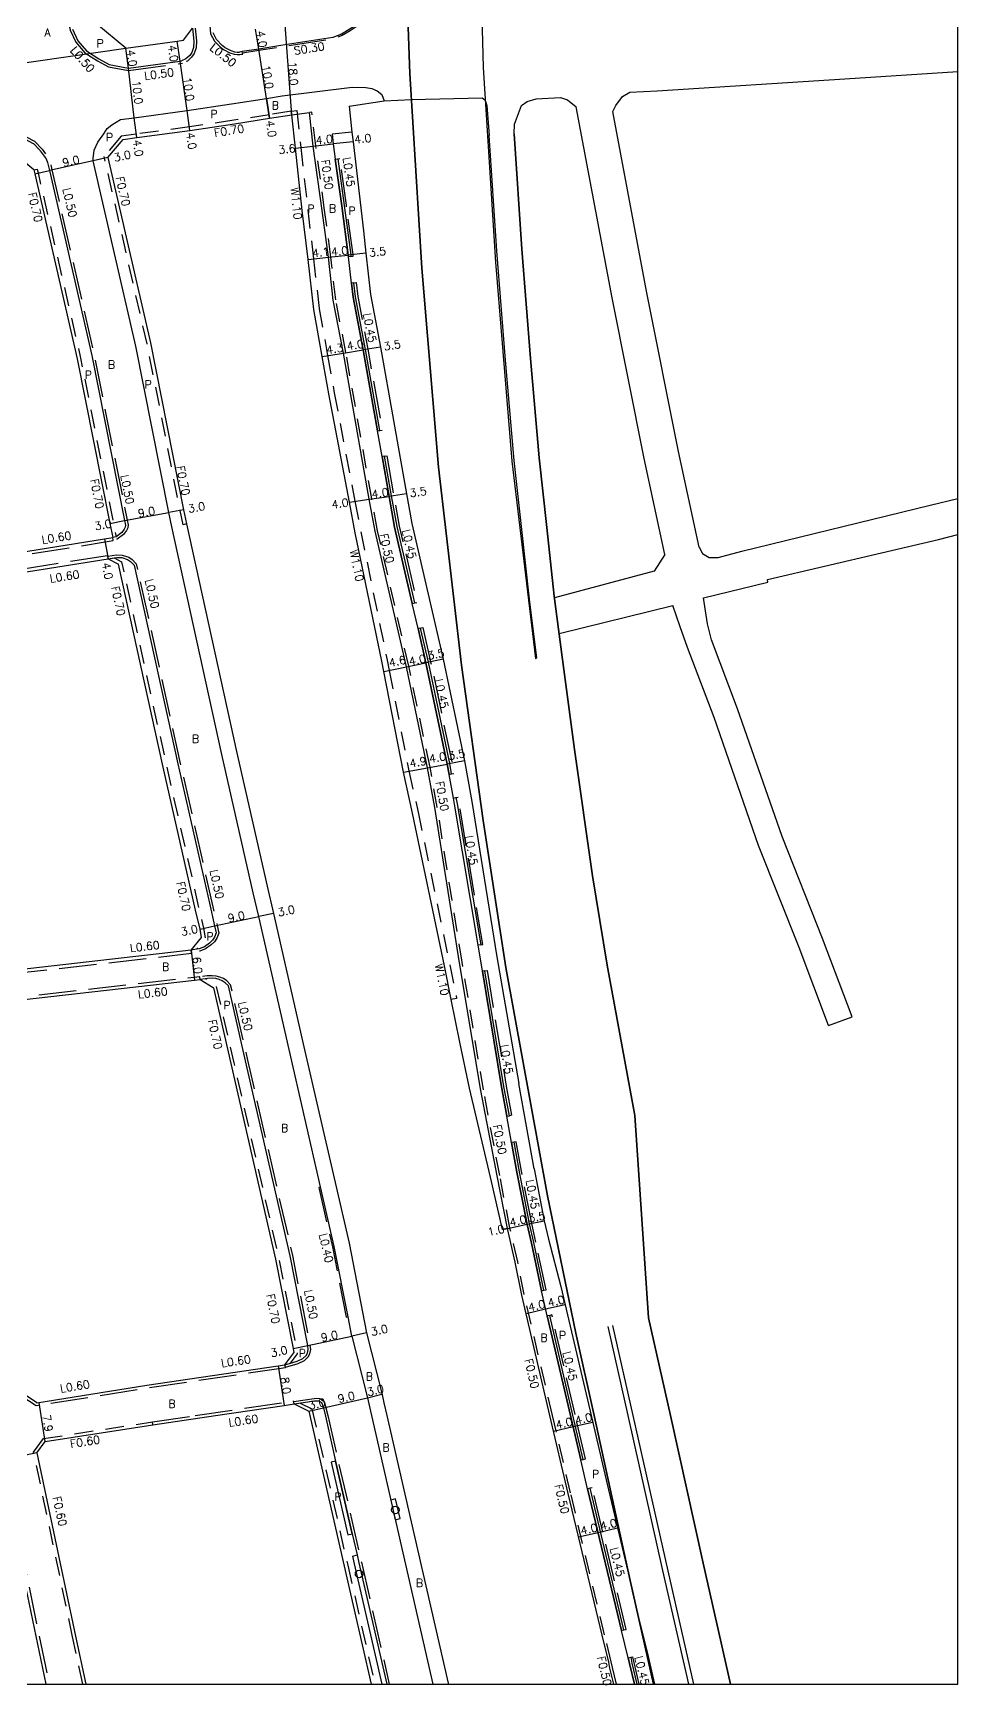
# Model space of a CAD drawing. Header units: metres. Extents: x -1600 to -800, y -109200 to -108599.
# Drawn here: x -984.9 to -800, y -109200.2 to -108869.9 of the extents above; entities that cross this region are included whole.
import ezdxf

# ---------------------------------------------------------------- set-up
doc = ezdxf.new("R2010")
doc.units = ezdxf.units.M
doc.header["$LTSCALE"] = 2.5
for name, pattern in [('22320', [2.5, 1.5, -1]), ('22330', [4, 3, -1]), ('51070', [2.5, 1.5, -1])]:
    doc.linetypes.add(name, pattern=pattern)
doc.layers.get('0').update_dxf_attribs({"color": 150, "lineweight": 50})
for name, color, linetype in [('2101000', 7, 'Continuous'), ('2101001', 1, 'Continuous'), ('2102000', 4, 'Continuous'), ('2102001', 191, 'Continuous'), ('2203000', 1, 'Continuous'), ('2213000', 3, 'Continuous'), ('2226000', 40, 'Continuous'), ('2232000', 120, '22320'), ('2233000', 120, '22330'), ('2233300', 150, '22330'), ('2236000', 3, 'Continuous'), ('2238000', 3, 'Continuous'), ('5107000', 4, '51070'), ('9201100', 215, 'Continuous'), ('9201500', 222, 'Continuous'), ('9202100', 82, 'Continuous'), ('9202200', 82, 'Continuous'), ('9203500', 155, 'Continuous'), ('999', 7, 'Continuous')]:
    doc.layers.add(name, color=color, linetype=linetype)
doc.styles.add('Dm_Anotation', font='txt.shx', dxfattribs={"bigfont": 'pscdm.shx'})

# ---------------------------------------------------------------- blocks, each defined once
blk = doc.blocks.new('223800')
at = {"color": 0, "linetype": 'Continuous'}
blk.add_circle((0, 0), 0.75, dxfattribs=at)

msp = doc.modelspace()

# ---------------------------------------------------------------- linework, layer by layer
at = {"layer": '2101000', "flags": 128}
for points in [[(-966.36, -108872.97), (-974.09, -108866.59)], [(-921.73, -108884.54), (-914.68, -108883.51), (-909.26, -108883.26)], [(-966.91, -108891.24), (-964.19, -108890.84), (-953.55, -108889.41), (-944.65, -108888.07), (-937.63, -108886.98), (-933.2, -108886.28)], [(-984.75, -108897.31), (-988.35, -108894.28)], [(-969.93, -108894.84), (-966.91, -108891.24)], [(-984.75, -108897.31), (-984.58, -108898.07), (-976.09, -108935.07), (-969.55, -108967.97), (-968.99, -108970.82)], [(-1014.58, -108978.11), (-970.59, -108971.09), (-968.99, -108970.82)], [(-1013.95, -108982.06), (-969.9, -108975.03)], [(-969.9, -108975.03), (-967.83, -108976.1)], [(-953.3, -109053.32), (-951.25, -109050.73), (-951.53, -109049.06), (-952.4, -109045.27), (-958.9, -109016.69), (-967.83, -108976.1)], [(-1000.6, -109066.96), (-998.99, -109064.55), (-952.62, -109059.28), (-951.53, -109059.16)], [(-951.53, -109059.16), (-948.87, -109060.74)], [(-948.87, -109060.74), (-948.85, -109060.8), (-945.39, -109075.95), (-936.41, -109115.06), (-932.92, -109132.91), (-932.75, -109133.79)], [(-984.14, -109143.76), (-986.79, -109142), (-1000.6, -109066.96)], [(-934.56, -109136.18), (-932.75, -109133.79)], [(-984.14, -109143.76), (-962.18, -109140.28), (-935.89, -109136.38), (-934.56, -109136.18)], [(-982.46, -109151.48), (-960.93, -109148.18), (-948.44, -109146.33)], [(-984.15, -109153.75), (-982.46, -109151.48)], [(-982.31, -109200), (-986.61, -109179.23), (-991.87, -109154.92), (-994.37, -109153.09)]]:
    msp.add_lwpolyline(points, dxfattribs=at)
at = {"layer": '2101000'}
for points in [[(-954.82, -108871.4), (-953.02, -108869)], [(-966.36, -108872.97), (-956.08, -108871.59), (-954.82, -108871.4)], [(-891.03, -109109.16), (-893.48, -109098.7), (-897.62, -109080.88), (-899.59, -109071.65), (-901.31, -109063.17), (-902.68, -109056.45), (-909.02, -109025.9), (-910.85, -109017.69), (-914.78, -108997.58), (-915.21, -108995.51), (-920.48, -108969.84), (-921.64, -108963.75), (-925.77, -108942.07), (-927.11, -108934.58), (-928.77, -108925.22), (-929.93, -108915.24), (-931.08, -108905.39), (-932.46, -108892.95), (-933.2, -108886.28)], [(-921.73, -108884.54), (-921.15, -108889.73), (-920.93, -108891.67), (-918.87, -108909.5), (-918.41, -108913.95), (-917.46, -108922.23), (-915.45, -108932.73), (-910.27, -108962.05), (-909.19, -108967.99), (-902.93, -108995.12), (-898.65, -109015.46), (-897.19, -109023.57), (-892.21, -109054.62), (-887.82, -109079.96)], [(-969.93, -108894.84), (-961.42, -108931.91), (-954.8, -108965.25), (-954.24, -108968.09), (-944.23, -109013.56), (-938.11, -109040.48), (-936.85, -109045.97), (-930.77, -109072.58), (-921.74, -109111.88), (-918.25, -109129.8), (-915.2, -109141.87), (-914.77, -109143.76), (-914.18, -109146.33), (-908.07, -109173.07), (-901.93, -109199.85), (-901.89, -109200)], [(-953.3, -109053.32), (-999.42, -109058.56)], [(-884.73, -109097), (-887.82, -109079.96)], [(-884.73, -109097), (-882.72, -109107.4), (-881.88, -109111.05), (-879.37, -109120.53), (-873.56, -109145.42), (-870.15, -109160.06), (-865.04, -109181.41)], [(-891.03, -109109.16), (-890.05, -109108.95)], [(-869.81, -109195.64), (-871.15, -109190.25), (-877.93, -109161.9), (-881.57, -109146.33), (-887.18, -109122.24), (-888.51, -109115.69), (-890.05, -109108.95)], [(-948.44, -109146.33), (-934.71, -109144.29), (-932.73, -109144)], [(-932.73, -109144), (-929.77, -109145.46)], [(-929.77, -109145.46), (-922.69, -109176.42), (-917.28, -109200)], [(-984.15, -109153.75), (-976.4, -109190.41), (-974.35, -109200)], [(-868.81, -109200), (-869.57, -109196.79), (-869.81, -109195.64)]]:
    msp.add_lwpolyline(points, dxfattribs=at)
at = {"layer": '2101001'}
for points in [[(-862.01, -109193.86), (-863.37, -109188.35), (-865.04, -109181.41)], [(-860.58, -109200), (-861.76, -109195.06), (-862.01, -109193.86)]]:
    msp.add_lwpolyline(points, dxfattribs=at)
at = {"layer": '2102000', "flags": 128}
for points in [[(-872.75, -109146.33), (-876.37, -109129.83), (-882.04, -109102.42), (-890.39, -109056.77), (-894.92, -109027.34), (-899.22, -108996.32), (-903.87, -108956.74), (-907.17, -108916.94), (-909.59, -108878.04), (-910.72, -108846.33)], [(-895.71, -108846.33), (-894.89, -108876.85), (-892.47, -108915.75), (-889.17, -108955.56), (-884.48, -108994.96)], [(-865.57, -108881.77), (-860.13, -108881.47), (-822.62, -108879.07), (-800, -108877.64)], [(-894.47, -108883.62), (-894.21, -108884.46), (-893.71, -108890.4)], [(-888.72, -108890.07), (-888.68, -108888.17), (-887.26, -108884.4), (-886.15, -108883.63), (-884.35, -108883.1), (-879.47, -108882.81), (-878.07, -108883.31), (-876.3, -108884.67)], [(-851.77, -108972.71), (-855.86, -108953.62), (-862.26, -108921.52), (-869, -108885.66), (-868.39, -108884.42), (-867.04, -108882.62), (-865.57, -108881.77)], [(-858.61, -108974.18), (-862.72, -108954.98), (-869.13, -108922.86), (-876.3, -108884.67)], [(-884.16, -108994.84), (-885.67, -108983.15), (-887.21, -108969.19), (-888.72, -108955.38), (-890.48, -108935.37), (-892.18, -108913.51), (-893.71, -108890.4)], [(-857.49, -109146.33), (-861.84, -109126.8), (-864.62, -109086.35), (-870.14, -109056.26), (-873.05, -109038.45), (-876.63, -109013.18), (-879.2, -108994.2), (-880.7, -108982.55), (-882.22, -108968.81), (-883.74, -108954.87), (-885.49, -108935.02), (-887.19, -108913.13), (-888.72, -108890.07)], [(-851.77, -108972.71), (-851.04, -108974.02), (-849.75, -108974.78), (-847.95, -108974.76), (-843.23, -108973.55), (-805.57, -108964.36), (-800, -108962.99)], [(-850.9, -108982.85), (-838.03, -108979.74), (-838.09, -108979.17), (-803.91, -108971.16), (-800, -108970.2)], [(-858.61, -108974.18), (-860.73, -108977.53), (-880.66, -108982.88)], [(-821.18, -109066.61), (-827.06, -109050.95), (-835.17, -109030.59), (-844.06, -109005.05), (-849.28, -108991.27), (-850.1, -108988.07), (-850.9, -108982.85)], [(-879.75, -108989.96), (-856.98, -108984.39)], [(-825.86, -109068.37), (-831.73, -109052.76), (-839.86, -109032.34), (-848.76, -109006.75), (-854.05, -108992.78), (-855.51, -108988.65), (-856.98, -108984.39)], [(-884.48, -108994.96), (-884.16, -108994.84)], [(-860.84, -109200), (-865.51, -109179.33), (-872.75, -109146.33)], [(-845.46, -109200), (-850.92, -109175.82), (-857.49, -109146.33)]]:
    msp.add_lwpolyline(points, dxfattribs=at)
at = {"layer": '2102001', "flags": 128}
for points in [[(-909.26, -108883.26), (-895.15, -108882.92), (-894.58, -108883.28), (-894.47, -108883.62)], [(-879.75, -108989.96), (-880.66, -108982.88)], [(-825.86, -109068.37), (-821.18, -109066.61)]]:
    msp.add_lwpolyline(points, dxfattribs=at)
at = {"layer": '2203000'}
for points in [[(-910.72, -108846.33), (-909.59, -108878.04), (-907.17, -108916.94), (-903.87, -108956.74), (-899.22, -108996.32), (-894.92, -109027.34), (-890.39, -109056.77), (-882.04, -109102.42), (-876.37, -109129.83), (-872.75, -109146.33), (-865.51, -109179.33), (-860.84, -109200)], [(-888.72, -108890.07), (-887.19, -108913.13), (-885.49, -108935.02), (-883.74, -108954.87), (-882.22, -108968.81), (-880.7, -108982.55), (-879.2, -108994.2), (-876.63, -109013.18), (-873.05, -109038.45), (-870.14, -109056.26), (-864.62, -109086.35), (-861.84, -109126.8), (-857.49, -109146.33), (-850.92, -109175.82), (-845.46, -109200)]]:
    msp.add_lwpolyline(points, dxfattribs=at)
at = {"layer": '2203000', "flags": 128}
for points in [[(-895.71, -108846.33), (-894.89, -108876.85), (-892.47, -108915.75), (-889.17, -108955.56), (-884.48, -108994.96)], [(-884.16, -108994.84), (-885.67, -108983.15), (-887.21, -108969.19), (-888.72, -108955.38), (-890.48, -108935.37), (-892.18, -108913.51), (-893.71, -108890.4)]]:
    msp.add_lwpolyline(points, dxfattribs=at)
at = {"layer": '2213000'}
for points in [[(-916.84, -108846.33), (-916.78, -108848.51), (-916.59, -108851.17), (-916.11, -108858.04), (-916.16, -108858.62), (-916.29, -108859.79), (-916.62, -108861.5), (-917.14, -108863.07), (-917.58, -108864.2), (-918.35, -108866.13), (-919.13, -108867.1), (-920.3, -108868.34), (-921.68, -108869.27), (-923.27, -108870.18), (-924.99, -108870.87), (-935.38, -108872.46), (-939.79, -108873.15), (-943.08, -108873.66), (-943.61, -108873.74)], [(-977.03, -108869.15), (-975.96, -108871.5), (-974.2, -108873.52), (-971.78, -108875.1), (-969.67, -108876.25), (-965.82, -108876.94), (-955.52, -108875.55), (-955.2, -108875.5)], [(-946.57, -108872.83), (-947.08, -108872.42), (-948.22, -108871.26), (-948.92, -108869.93)], [(-893.23, -109092.49), (-895.36, -109081.31), (-899.62, -109055.79), (-904.59, -109024.8), (-906.03, -109016.81), (-910.27, -108996.64), (-916.53, -108969.54), (-917.69, -108963.16), (-922.86, -108933.91), (-924.89, -108923.33), (-925.86, -108914.78), (-927.11, -108905.45), (-928.88, -108892.55), (-929.67, -108885.85)], [(-890.18, -109086.47), (-891.25, -109080.61), (-895.05, -109057.49), (-895.46, -109055.01), (-895.91, -109052.32), (-900.65, -109024.13), (-900.87, -109022.88), (-901.73, -109018.15), (-902.1, -109016.09), (-906.36, -108995.83), (-907.93, -108989), (-909.09, -108983.99), (-912.62, -108968.71), (-913.73, -108962.57), (-915.14, -108954.61), (-916.05, -108949.48), (-918.91, -108933.28), (-920.92, -108922.76), (-921.25, -108919.95), (-921.85, -108914.68)], [(-889.23, -109091.75), (-890.18, -109086.47)], [(-883.27, -109121.38), (-885.29, -109111.84), (-886.14, -109108.13), (-888.17, -109097.67), (-889.23, -109091.75)], [(-890.05, -109108.95), (-892.1, -109098.43), (-893.23, -109092.49)], [(-882.1, -109126.42), (-883.27, -109121.38)], [(-875.39, -109155.19), (-877.46, -109146.33), (-882.1, -109126.42)], [(-921.18, -109130.42), (-918.13, -109142.54)], [(-926.47, -109146.44), (-924.41, -109155.45)], [(-917.26, -109146.33), (-910.99, -109173.74), (-904.97, -109200)], [(-874.04, -109160.98), (-875.39, -109155.19)], [(-924.41, -109155.45), (-921.09, -109169.95)], [(-867.26, -109189.3), (-874.04, -109160.98)], [(-921.09, -109169.95), (-920.12, -109174.19)], [(-920.12, -109174.19), (-919.76, -109175.75), (-914.21, -109200)], [(-865.91, -109194.74), (-867.26, -109189.3)], [(-865.91, -109194.74), (-865.67, -109195.92), (-864.69, -109200)]]:
    msp.add_lwpolyline(points, dxfattribs=at)
at = {"layer": '2213000', "flags": 128}
for points in [[(-953.02, -108869), (-952.74, -108871.55), (-952.8, -108872.84), (-953.13, -108873.83), (-953.57, -108874.46), (-954.33, -108875.13), (-955.2, -108875.5)], [(-946.57, -108872.83), (-945.38, -108873.45), (-944.61, -108873.68), (-944.1, -108873.74), (-943.61, -108873.74)], [(-921.18, -109130.42), (-921.93, -109126.59), (-924.68, -109112.52), (-927.41, -109100.61), (-933.72, -109073.13), (-939.79, -109046.59), (-940.87, -109041.85), (-947.16, -109014.19), (-957.17, -108968.69), (-957.75, -108965.79), (-964.36, -108932.54), (-972.86, -108895.48), (-972.91, -108895.01), (-972.68, -108893.33), (-971.96, -108891.79), (-970.78, -108890.08), (-970.08, -108889.04), (-969.18, -108888.31), (-967.43, -108887.24), (-964.72, -108886.88), (-954.11, -108885.45), (-945.26, -108884.12), (-938.24, -108883.03), (-935.09, -108882.53), (-921.08, -108880.74), (-918.35, -108880.83), (-917.21, -108881.03), (-916.08, -108881.47), (-915.18, -108882.24), (-914.68, -108883.51)], [(-933.2, -108886.28), (-929.67, -108885.85)], [(-1027.05, -108895.88), (-1024.74, -108895.58), (-995.17, -108891.2), (-989.67, -108890.38), (-988.05, -108890.56), (-986.46, -108891.14), (-984.87, -108892), (-984.8, -108892.06), (-983.57, -108893.35), (-983.46, -108893.49), (-982.31, -108895.07), (-982, -108895.83), (-981.65, -108897.42), (-973.16, -108934.44), (-966.6, -108967.42), (-966.43, -108968.31), (-966.48, -108968.72), (-966.68, -108969.14), (-967.17, -108969.81), (-968.3, -108970.68), (-968.99, -108970.82)], [(-921.15, -108889.73), (-925.14, -108890.17), (-924.91, -108892.11), (-924.49, -108895.15)], [(-924.49, -108895.15), (-923.2, -108904.48), (-921.88, -108914.34), (-921.85, -108914.68)], [(-969.9, -108975.03), (-968.18, -108974.77), (-967.18, -108974.8), (-966.01, -108975.17), (-965.41, -108975.56), (-964.72, -108976.3), (-955.97, -109016.07), (-949.64, -109043.9), (-948.6, -109048.44), (-948.28, -109049.84), (-948.6, -109050.66), (-949.04, -109051.31), (-949.63, -109051.87), (-950.66, -109052.59), (-951.71, -109053.01), (-952.24, -109053.12), (-953.3, -109053.32)], [(-934.56, -109136.18), (-933.44, -109135.86), (-932.12, -109135.48), (-930.96, -109134.89), (-930.32, -109134.3), (-930.06, -109133.83), (-929.9, -109133.09), (-929.99, -109132.29), (-933.48, -109114.42), (-942.43, -109075.41), (-945.86, -109060.44), (-946.48, -109059.81), (-947.08, -109059.39), (-947.7, -109059.18), (-948.38, -109058.97), (-949.13, -109058.91), (-950.06, -109058.94), (-950.42, -109059), (-951.53, -109059.16)], [(-932.73, -109144), (-930.44, -109143.66), (-928.66, -109143.4), (-928.18, -109143.35), (-927.82, -109143.4), (-927.47, -109143.58), (-927.29, -109143.73), (-927.08, -109143.98), (-926.84, -109144.79), (-926.47, -109146.44)], [(-918.13, -109142.54), (-917.26, -109146.33)]]:
    msp.add_lwpolyline(points, dxfattribs=at)
at = {"layer": '2226000', "flags": 128}
for points in [[(-865.95, -109146.33), (-869.96, -109128.5)], [(-864.93, -109146.33), (-868.98, -109128.3)], [(-853.82, -109200), (-858.99, -109177.27), (-865.95, -109146.33)], [(-852.79, -109200), (-857.95, -109177.34), (-864.93, -109146.33)]]:
    msp.add_lwpolyline(points, dxfattribs=at)
at = {"layer": '2232000'}
for points in [[(-933.31, -108885.59), (-937.73, -108886.29), (-944.76, -108887.38), (-953.65, -108888.72), (-964.28, -108890.15), (-967.27, -108890.58), (-970.69, -108894.65)], [(-892.74, -109092.39), (-894.86, -109081.22), (-899.12, -109055.71), (-904.1, -109024.71), (-905.54, -109016.71), (-909.78, -108996.54), (-916.04, -108969.44), (-917.19, -108963.07), (-922.37, -108933.81), (-924.39, -108923.25), (-925.36, -108914.72), (-926.62, -108905.38), (-928.39, -108892.49), (-929.18, -108885.79), (-929.67, -108885.85)], [(-869.32, -109195.53), (-870.66, -109190.13), (-877.45, -109161.79), (-881.05, -109146.33), (-886.7, -109122.13), (-888.02, -109115.61), (-889.57, -109108.85), (-891.61, -109098.34), (-892.74, -109092.39)], [(-931.51, -109143.82), (-929.16, -109144.98)], [(-929.16, -109144.98), (-922, -109176.26), (-916.57, -109200)], [(-984.79, -109153.61), (-982.8, -109150.92), (-961.02, -109147.59)], [(-974.96, -109200), (-976.99, -109190.54), (-984.79, -109153.61)], [(-868.29, -109200), (-869.09, -109196.68), (-869.32, -109195.53)]]:
    msp.add_lwpolyline(points, dxfattribs=at)
at = {"layer": '2232000', "flags": 128}
for points in [[(-984.75, -108897.31), (-984.07, -108897.15), (-983.9, -108897.91), (-975.41, -108934.92), (-968.87, -108967.83), (-968.3, -108970.68), (-968.99, -108970.82)], [(-954.24, -108968.09), (-954.92, -108968.23), (-955.49, -108965.38), (-962.11, -108932.06), (-970.69, -108894.65)], [(-969.9, -108975.03), (-968.72, -108974.85)], [(-968.72, -108974.85), (-967.22, -108975.63), (-958.22, -109016.54), (-951.72, -109045.12), (-950.85, -109048.92), (-950.51, -109050.92), (-952.24, -109053.12)], [(-952.24, -109053.12), (-953.3, -109053.32)], [(-950.42, -109059), (-951.53, -109059.16)], [(-934.56, -109136.18), (-933.44, -109135.86), (-932.01, -109133.96), (-932.24, -109132.78), (-935.72, -109114.91), (-944.71, -109075.79), (-948.26, -109060.26), (-950.42, -109059)], [(-960.93, -109148.18), (-961.02, -109147.59)]]:
    msp.add_lwpolyline(points, dxfattribs=at)
at = {"layer": '2233000', "flags": 128}
for points in [[(-951.44, -108846.33), (-949.42, -108870.03)], [(-952.52, -108868.95), (-952.24, -108871.53), (-952.3, -108872.93), (-952.68, -108874.06), (-953.2, -108874.79), (-954.05, -108875.56), (-955.06, -108875.99)], [(-946.85, -108873.25), (-945.57, -108873.92), (-944.71, -108874.17), (-944.13, -108874.24), (-943.57, -108874.24)], [(-988.05, -108890.56), (-987.93, -108890.07), (-986.25, -108890.68), (-984.6, -108891.58), (-984.47, -108891.68), (-983.19, -108893.02), (-983.06, -108893.18), (-981.87, -108894.83), (-981.52, -108895.68), (-981.16, -108897.31), (-972.67, -108934.34), (-966.11, -108967.33), (-965.92, -108968.29), (-965.99, -108968.86), (-966.25, -108969.39), (-966.81, -108970.17), (-968.09, -108971.15), (-968.9, -108971.32)], [(-923.99, -108895.08), (-923.55, -108895.02)], [(-920.9, -108914.57), (-920.94, -108914.22), (-922.26, -108904.35), (-923.55, -108895.02)], [(-921.35, -108914.62), (-920.9, -108914.57)], [(-920.75, -108919.89), (-920.3, -108919.84)], [(-920.3, -108919.84), (-919.99, -108922.62), (-917.98, -108933.11), (-915.11, -108949.31)], [(-915.55, -108949.39), (-915.11, -108949.31)], [(-914.64, -108954.52), (-914.2, -108954.45)], [(-914.2, -108954.45), (-912.79, -108962.4), (-911.69, -108968.52), (-908.16, -108983.78)], [(-969.98, -108974.53), (-968.21, -108974.27), (-967.1, -108974.3), (-965.79, -108974.71), (-965.08, -108975.18), (-964.26, -108976.06), (-955.48, -109015.96), (-949.15, -109043.78), (-948.11, -109048.33), (-947.76, -109049.88), (-948.15, -109050.89), (-948.66, -109051.63), (-949.31, -109052.25), (-950.42, -109053.04), (-951.56, -109053.5), (-953.24, -109053.82)], [(-908.6, -108983.88), (-908.16, -108983.78)], [(-907.45, -108988.89), (-907.01, -108988.79)], [(-907.01, -108988.79), (-905.43, -108995.63), (-901.16, -109015.9), (-900.79, -109017.98)], [(-901.23, -109018.06), (-900.79, -109017.98)], [(-900.38, -109022.79), (-899.94, -109022.71)], [(-894.98, -109052.16), (-899.71, -109023.97), (-899.94, -109022.71)], [(-895.42, -109052.24), (-894.98, -109052.16)], [(-953.23, -109053.92), (-953.24, -109053.82), (-953.3, -109053.32)], [(-934.42, -109136.77), (-935.8, -109136.97), (-962.09, -109140.87), (-984.28, -109144.39), (-987.34, -109142.36), (-1001.24, -109066.83), (-999.34, -109063.99), (-952.69, -109058.69), (-951.6, -109058.56)], [(-951.53, -109059.16), (-951.59, -109058.66), (-951.6, -109058.56)], [(-934.44, -109136.67), (-931.93, -109135.95), (-930.67, -109135.31), (-929.92, -109134.61), (-929.59, -109134.01), (-929.39, -109133.11), (-929.49, -109132.21), (-932.99, -109114.31), (-941.95, -109075.3), (-945.4, -109060.19), (-946.16, -109059.42), (-946.86, -109058.94), (-947.54, -109058.71), (-948.28, -109058.48), (-949.12, -109058.41), (-950.1, -109058.44), (-951.59, -109058.66)], [(-927.41, -109100.61), (-927.8, -109100.7), (-925.07, -109112.61), (-922.33, -109126.66), (-921.93, -109126.59)], [(-934.42, -109136.77), (-934.44, -109136.67), (-934.56, -109136.18)], [(-952.53, -109146.33), (-934.8, -109143.7), (-932.81, -109143.4)], [(-961.02, -109147.59), (-952.53, -109146.33)], [(-1013.01, -109200), (-1020.65, -109159.17), (-1018.53, -109156.25), (-995.46, -109152.63), (-994.21, -109152.46), (-991.33, -109154.57), (-986.03, -109179.11), (-981.7, -109200)], [(-865.42, -109194.64), (-864.98, -109194.55)], [(-863.72, -109200), (-864.74, -109195.72), (-864.98, -109194.55)]]:
    msp.add_lwpolyline(points, dxfattribs=at)
at = {"layer": '2233000'}
for points in [[(-977.7, -108866.32), (-978, -108866.37), (-978.19, -108866.41), (-978.03, -108867.25), (-977.51, -108869.27), (-977.48, -108869.35), (-976.38, -108871.77), (-974.53, -108873.9), (-972.04, -108875.53), (-969.84, -108876.73), (-965.83, -108877.44), (-955.45, -108876.04), (-955.06, -108875.99)], [(-949.42, -108870.03), (-949.4, -108870.1), (-948.62, -108871.57), (-947.42, -108872.79), (-946.85, -108873.25)], [(-943.57, -108874.24), (-943, -108874.15), (-943.03, -108873.96), (-943.08, -108873.66)], [(-1030.48, -108902.34), (-1016.82, -108977.42), (-1014.71, -108978.74), (-970.5, -108971.68), (-968.89, -108971.41), (-968.9, -108971.32), (-968.99, -108970.82)], [(-969.9, -108975.03), (-969.98, -108974.53), (-969.99, -108974.43), (-1014.3, -108981.51), (-1015.73, -108983.56), (-1013.29, -108996.75), (-1011.1, -109009.41)], [(-999.54, -109059.18), (-953.23, -109053.92)], [(-894.56, -109057.41), (-894.12, -109057.33), (-890.32, -109080.45), (-889.24, -109086.3), (-889.68, -109086.38)], [(-882.79, -109121.28), (-882.35, -109121.18), (-884.36, -109111.63), (-885.21, -109107.93), (-887.24, -109097.49), (-888.29, -109091.59), (-888.74, -109091.67)], [(-874.9, -109155.08), (-874.47, -109154.97), (-876.53, -109146.11), (-881.17, -109126.21), (-881.61, -109126.31)], [(-932.73, -109144), (-932.81, -109143.4)], [(-932.8, -109143.5), (-930.51, -109143.16), (-928.72, -109142.9), (-928.17, -109142.84), (-927.67, -109142.92), (-927.19, -109143.16), (-926.93, -109143.37), (-926.62, -109143.74), (-926.37, -109144.76), (-925.98, -109146.33)], [(-925.98, -109146.33), (-919.27, -109175.64), (-913.69, -109200)], [(-866.78, -109189.18), (-866.34, -109189.08), (-873.12, -109160.76), (-873.55, -109160.87)]]:
    msp.add_lwpolyline(points, dxfattribs=at)
at = {"layer": '2233300', "flags": 128}
msp.add_lwpolyline([(-918.1, -108866.29), (-918.9, -108867.3), (-920.11, -108868.57), (-921.52, -108869.53), (-923.14, -108870.45), (-924.92, -108871.16), (-935.34, -108872.75), (-939.74, -108873.44), (-943.03, -108873.96)], dxfattribs=at)
at = {"layer": '2236000', "flags": 128}
for points in [[(-921.85, -108914.68), (-921.88, -108914.34), (-923.2, -108904.48), (-924.49, -108895.15), (-923.99, -108895.08), (-922.71, -108904.41), (-921.39, -108914.28), (-921.35, -108914.62)], [(-915.55, -108949.39), (-918.42, -108933.19), (-920.43, -108922.69), (-920.75, -108919.89), (-921.25, -108919.95), (-920.92, -108922.76), (-918.91, -108933.28), (-916.05, -108949.48)], [(-908.6, -108983.88), (-912.13, -108968.61), (-913.24, -108962.48), (-914.64, -108954.52), (-915.14, -108954.61), (-913.73, -108962.57), (-912.62, -108968.71), (-909.09, -108983.99)], [(-901.23, -109018.06), (-901.61, -109015.99), (-905.87, -108995.72), (-907.45, -108988.89), (-907.93, -108989), (-906.36, -108995.83), (-902.1, -109016.09), (-901.73, -109018.15)], [(-895.91, -109052.32), (-900.65, -109024.13), (-900.87, -109022.88), (-900.38, -109022.79), (-900.15, -109024.04), (-895.42, -109052.24)], [(-889.68, -109086.38), (-890.76, -109080.52), (-894.56, -109057.41), (-895.05, -109057.49), (-891.25, -109080.61), (-890.18, -109086.47)], [(-911.52, -109166.92), (-912.42, -109163), (-913.39, -109163.23), (-912.5, -109167.14)]]:
    msp.add_lwpolyline(points, close=True, dxfattribs=at)
at = {"layer": '2236000'}
for points in [[(-883.27, -109121.38), (-882.79, -109121.28), (-884.8, -109111.73), (-885.65, -109108.02), (-887.68, -109097.58), (-888.74, -109091.67), (-889.23, -109091.75), (-888.17, -109097.67), (-886.14, -109108.13), (-885.29, -109111.84)], [(-875.39, -109155.19), (-874.9, -109155.08), (-876.97, -109146.22), (-881.61, -109126.31), (-882.1, -109126.42), (-877.46, -109146.33)], [(-924.41, -109155.45), (-925.29, -109155.62), (-921.96, -109170.18), (-921.09, -109169.95)], [(-867.26, -109189.3), (-866.78, -109189.18), (-873.55, -109160.87), (-874.04, -109160.98)]]:
    msp.add_lwpolyline(points, close=True, dxfattribs=at)
msp.add_lwpolyline([(-915.13, -109200), (-920.64, -109175.95), (-920.99, -109174.4), (-920.12, -109174.19), (-919.76, -109175.75), (-914.21, -109200)], dxfattribs=at)
at = {"layer": '2236000', "flags": 128}
msp.add_lwpolyline([(-864.69, -109200), (-865.67, -109195.92), (-865.91, -109194.74), (-865.42, -109194.64), (-865.18, -109195.82), (-864.18, -109200)], dxfattribs=at)
at = {"layer": '5107000'}
msp.add_lwpolyline([(-933.2, -108886.28), (-933.31, -108885.59), (-932.19, -108885.46), (-931.37, -108892.83), (-929.99, -108905.27), (-928.84, -108915.11), (-927.69, -108925.06), (-926.02, -108934.38), (-924.69, -108941.87), (-920.56, -108963.54), (-919.4, -108969.63), (-914.13, -108995.29), (-913.7, -108997.36), (-909.77, -109017.47), (-907.94, -109025.67), (-901.6, -109056.23), (-900.23, -109062.95), (-901.31, -109063.17)], dxfattribs=at)
at = {"layer": '9201100', "flags": 128}
for points in [[(-939.79, -108873.15), (-940.41, -108869.2)], [(-933.2, -108886.28), (-934.53, -108868.33)], [(-965.82, -108876.94), (-966.36, -108872.97)], [(-955.52, -108875.55), (-956.08, -108871.59)], [(-938.24, -108883.03), (-939.79, -108873.15)], [(-964.72, -108886.88), (-965.82, -108876.94)], [(-954.11, -108885.45), (-955.52, -108875.55)], [(-937.63, -108886.98), (-938.24, -108883.03)], [(-964.19, -108890.84), (-964.72, -108886.88)], [(-953.55, -108889.41), (-954.11, -108885.45)], [(-932.46, -108892.95), (-928.88, -108892.55)], [(-928.88, -108892.55), (-924.91, -108892.11)], [(-920.93, -108891.67), (-924.91, -108892.11)], [(-984.58, -108898.07), (-981.65, -108897.42)], [(-972.86, -108895.48), (-981.65, -108897.42)], [(-969.93, -108894.84), (-972.86, -108895.48)], [(-918.41, -108913.95), (-921.88, -108914.34)], [(-929.93, -108915.24), (-925.86, -108914.78)], [(-925.86, -108914.78), (-921.88, -108914.34)], [(-927.11, -108934.58), (-922.86, -108933.91)], [(-922.86, -108933.91), (-918.91, -108933.28)], [(-915.45, -108932.73), (-918.91, -108933.28)], [(-921.64, -108963.75), (-917.69, -108963.16)], [(-917.69, -108963.16), (-913.73, -108962.57)], [(-910.27, -108962.05), (-913.73, -108962.57)], [(-966.6, -108967.42), (-957.75, -108965.79)], [(-954.8, -108965.25), (-957.75, -108965.79)], [(-969.55, -108967.97), (-966.6, -108967.42)], [(-970.59, -108971.09), (-969.9, -108975.03)], [(-914.78, -108997.58), (-910.27, -108996.64)], [(-910.27, -108996.64), (-906.36, -108995.83)], [(-902.93, -108995.12), (-906.36, -108995.83)], [(-906.03, -109016.81), (-902.1, -109016.09)], [(-898.65, -109015.46), (-902.1, -109016.09)], [(-910.85, -109017.69), (-906.03, -109016.81)], [(-936.85, -109045.97), (-939.79, -109046.59)], [(-951.53, -109049.06), (-948.6, -109048.44)], [(-948.6, -109048.44), (-939.79, -109046.59)], [(-953.3, -109053.32), (-952.62, -109059.28)], [(-929.99, -109132.29), (-921.18, -109130.42)], [(-918.25, -109129.8), (-921.18, -109130.42)], [(-932.92, -109132.91), (-929.99, -109132.29)], [(-935.89, -109136.38), (-934.71, -109144.29)]]:
    msp.add_lwpolyline(points, dxfattribs=at)
at = {"layer": '9201100'}
for points in [[(-890.05, -109108.95), (-891.03, -109109.16)], [(-890.05, -109108.95), (-886.15, -109108.06)], [(-886.15, -109108.06), (-882.72, -109107.39)], [(-886.32, -109125.92), (-882.43, -109125.01)], [(-882.43, -109125.01), (-878.53, -109124.11)], [(-982.46, -109151.48), (-983.69, -109143.69)], [(-929.77, -109145.46), (-926.84, -109144.79)], [(-926.84, -109144.79), (-918.07, -109142.78)], [(-918.07, -109142.78), (-915.16, -109142.05)], [(-880.84, -109149.43), (-876.95, -109148.52)], [(-876.95, -109148.52), (-873.05, -109147.62)], [(-984.15, -109153.75), (-991.77, -109155.4)], [(-875.85, -109170.6), (-871.96, -109169.67)], [(-871.96, -109169.67), (-868.07, -109168.74)]]:
    msp.add_lwpolyline(points, dxfattribs=at)
at = {"layer": '9202200'}
msp.add_lwpolyline([(-996.86, -108877.4), (-966.36, -108872.97)], dxfattribs=at)
at = {"layer": '9202200', "flags": 128}
msp.add_lwpolyline([(-938.24, -108883.03), (-937.63, -108886.98)], dxfattribs=at)
at = {"layer": '999'}
msp.add_lwpolyline([(-1600, -109200), (-800, -109200), (-800, -108600), (-905.03, -108600), (-910.94, -108600), (-1600, -108600)], close=True, dxfattribs=at)

# ---------------------------------------------------------------- block references
at = {"layer": '2238000'}
for p in [(-912.48, -109165.2), (-919.72, -109177.99)]:
    msp.add_blockref('223800', p, dxfattribs=at)

# ---------------------------------------------------------------- texts
at = {"layer": '9201500', "style": 'Dm_Anotation'}
for s, rotation, p in [('4.0', 278.8926, (-940.25, -108869.58)), ('4.0', 277.6597, (-966.2, -108873.35)), ('4.0', 278.1003, (-957.95, -108872.41)), ('10.0', 278.8926, (-939.16, -108876.49)), ('18.0', 274.2226, (-933.88, -108875.71)), ('10.0', 276.3328, (-965.09, -108879.51)), ('10.0', 278.1003, (-954.94, -108878.9)), ('4.0', 278.8926, (-938.35, -108887.5)), ('4.0', 278.1003, (-954.28, -108889.92)), ('4.0', 6.3425, (-928.31, -108892.23)), ('4.0', 6.3425, (-920.59, -108892.05)), ('3.0', 12.4343, (-968.58, -108895.67)), ('4.0', 277.6597, (-964.93, -108891.34)), ('3.6', 6.3425, (-935.77, -108894.13)), ('9.0', 12.4343, (-978.84, -108896.7)), ('4.1', 6.3754, (-928.99, -108914.77)), ('4.0', 6.3754, (-925.24, -108914.53)), ('3.5', 6.3754, (-917.67, -108914.67)), ('4.3', 8.9865, (-926.16, -108934.12)), ('4.0', 8.9865, (-922.06, -108933.35)), ('3.5', 8.9865, (-914.69, -108933.42)), ('4.0', 8.4667, (-925.12, -108965.03)), ('4.0', 8.4667, (-917.11, -108962.96)), ('3.5', 8.4667, (-909.51, -108962.75)), ('9.0', 10.448, (-963.77, -108966.8)), ('3.0', 10.448, (-953.77, -108965.87)), ('3.0', 10.448, (-972.45, -108969.35)), ('4.0', 280.032, (-971.11, -108975.93)), ('3.5', 11.7151, (-905.89, -108995.27)), ('4.6', 11.7151, (-913.61, -108996.67)), ('4.0', 11.7151, (-909.58, -108996.4)), ('3.5', 10.395, (-901.76, -109015.28)), ('4.9', 10.395, (-909.49, -109016.79)), ('4.0', 10.395, (-905.59, -109015.87)), ('9.0', 11.86, (-945.78, -109047.75)), ('3.0', 11.86, (-935.81, -109046.57)), ('3.0', 11.86, (-955.18, -109050.44)), ('6.0', 276.4843, (-953.04, -109054.7)), ('3.5', 10.9818, (-885.74, -109107.73)), ('1.0', 11.9327, (-893.87, -109110.43)), ('4.0', 12.8837, (-889.45, -109108.56)), ('4.0', 13.1267, (-885.72, -109125.52)), ('4.0', 13.1267, (-881.82, -109124.62)), ('3.0', 11.979, (-917.2, -109130.39)), ('9.0', 11.979, (-927.17, -109131.59)), ('3.0', 11.979, (-937.26, -109134.65)), ('8.0', 278.4346, (-935.44, -109138.74)), ('9.0', 12.8883, (-923.78, -109143.83)), ('3.0', 14.1688, (-917.94, -109142.49)), ('3.0', 12.9023, (-929.63, -109145.17)), ('7.9', 279.0042, (-983.03, -109146.3)), ('4.0', 13.1267, (-880.23, -109149.03)), ('4.0', 13.1267, (-876.34, -109148.13)), ('4.0', 13.4631, (-875.25, -109170.2)), ('4.0', 13.4631, (-871.36, -109169.27))]:
    msp.add_text(s, height=1.6, rotation=rotation, dxfattribs=at).set_placement(p)
at = {"layer": '9202100', "style": 'Dm_Anotation'}
for s, p in [('A', (-982.64, -108870.67)), ('P', (-972.21, -108872.82)), ('B', (-937.19, -108885.2)), ('P', (-949.46, -108886.95)), ('P', (-970.34, -108891.59)), ('B', (-925.77, -108905.82)), ('P', (-930.06, -108905.88)), ('P', (-921.88, -108906.26)), ('B', (-969.94, -108937.03)), ('P', (-974.59, -108939.08)), ('P', (-962.62, -108941.01)), ('B', (-953.15, -109011.83)), ('P', (-950.27, -109051.36)), ('B', (-959.12, -109057.41)), ('P', (-946.84, -109065.09)), ('B', (-935.31, -109089.64)), ('B', (-883.48, -109131.56)), ('P', (-879.78, -109131.08)), ('P', (-931.79, -109134.67)), ('B', (-918.41, -109139.3)), ('B', (-957.85, -109144.78)), ('B', (-915.05, -109153.5)), ('P', (-873.16, -109158.83)), ('P', (-924.68, -109163.35)), ('B', (-908.36, -109180.58))]:
    msp.add_text(s, height=1.6, dxfattribs=at).set_placement(p)
at = {"layer": '9203500', "style": 'Dm_Anotation'}
for s, rotation, p in [('L0.50', 311.0371, (-977.57, -108873.5)), ('L0.50', 321.2585, (-949.74, -108873.12)), ('S0.30', 8.8569, (-932.63, -108874.29)), ('L0.50', 7.6599, (-962.56, -108879.33)), ('F0.70', 8.8569, (-948.56, -108890.71)), ('F0.50', 277.8091, (-927.29, -108895.38)), ('L0.45', 277.8457, (-922.97, -108894.87)), ('F0.70', 282.9249, (-968.39, -108898.82)), ('W1.10', 276.3425, (-933.44, -108900.9)), ('F0.70', 282.9228, (-985.9, -108902.01)), ('L0.50', 282.9222, (-979, -108901.12)), ('L0.45', 280.8452, (-918.93, -108926.08)), ('F0.70', 281.2345, (-956.26, -108956.61)), ('F0.70', 281.2373, (-973.46, -108959.27)), ('L0.50', 281.2376, (-967.43, -108958.42)), ('L0.60', 9.0687, (-983.04, -108972.07)), ('F0.50', 283.0022, (-915.62, -108970.19)), ('L0.45', 282.9992, (-911.16, -108969.38)), ('W1.10', 281.6148, (-921.63, -108973.42)), ('L0.60', 9.0687, (-981.42, -108979.83)), ('L0.50', 282.4081, (-962.52, -108979.29)), ('F0.70', 282.4103, (-969.3, -108980.71)), ('L0.45', 281.874, (-904.62, -108999.26)), ('F0.50', 280.2222, (-904.43, -109019.68)), ('L0.45', 279.5317, (-898.56, -109030.49)), ('L0.50', 282.8149, (-949.59, -109037.35)), ('F0.70', 282.8148, (-956.27, -109039.76)), ('L0.60', 6.4847, (-965.45, -109053.68)), ('W1.10', 281.726, (-904.62, -109056.2)), ('L0.60', 6.4844, (-963.85, -109062.94)), ('L0.50', 282.8729, (-943.92, -109063.74)), ('F0.70', 282.8707, (-949.94, -109067.38)), ('L0.45', 279.3321, (-891.5, -109072.29)), ('F0.50', 280.7777, (-892.94, -109088.31)), ('L0.45', 280.9818, (-886.4, -109099.3)), ('L0.40', 282.9356, (-927.76, -109110.1)), ('F0.70', 281.04, (-938.27, -109122.18)), ('L0.50', 281.0422, (-930.7, -109121.34)), ('L0.60', 8.4351, (-947.18, -109136.67)), ('F0.50', 283.1633, (-886.66, -109135.17)), ('L0.45', 283.1267, (-879.03, -109133.71)), ('L0.60', 9.0042, (-979.36, -109141.73)), ('L0.60', 8.4347, (-945.69, -109148.56)), ('F0.60', 8.7052, (-977.38, -109152.79)), ('F0.50', 283.5697, (-880.68, -109160.26)), ('F0.60', 282.2447, (-980.98, -109162.67)), ('L0.45', 283.4631, (-869.58, -109172.88)), ('F0.50', 283.4607, (-872.17, -109194.65)), ('L0.45', 283.4625, (-864.65, -109194.6))]:
    msp.add_text(s, height=1.6, rotation=rotation, dxfattribs=at).set_placement(p)

doc.saveas('drawing.dxf')
